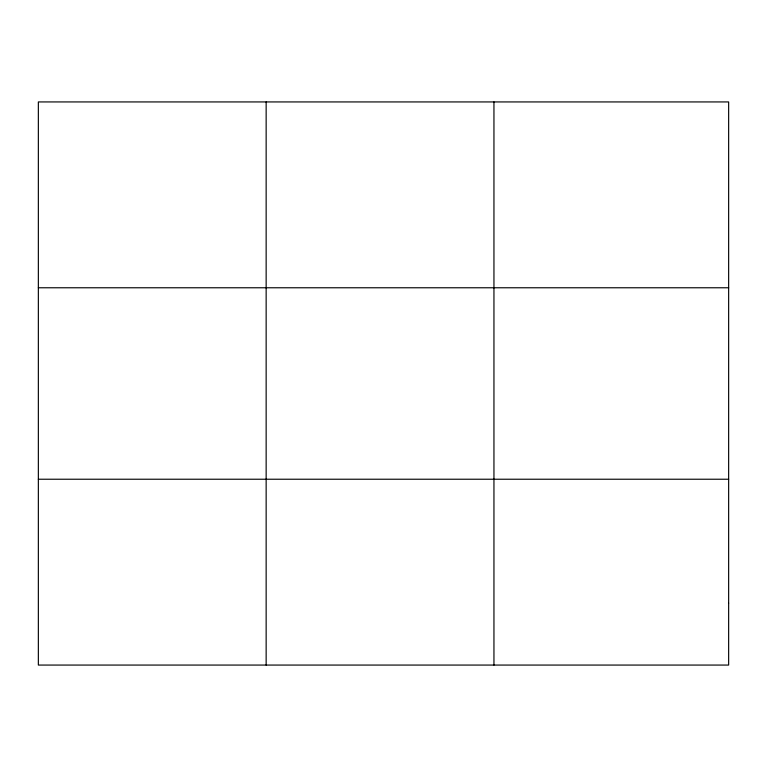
<?xml version="1.0" encoding="UTF-8"?>
<svg xmlns="http://www.w3.org/2000/svg" width="767" height="767" viewBox="0 0 767 767"><rect width="100%" height="100%" fill="white"/><g stroke="black" fill="none" stroke-linecap="round" stroke-linejoin="round"><path stroke-width="1.15" d="M266.149 101.934L266.149 665.066M493.948 101.934L493.948 665.066M38.35 287.769L728.65 287.769M38.35 479.231L728.65 479.231M728.65 603.121L728.65 665.066L38.35 665.066L38.35 101.934L728.65 101.934L728.65 603.121"/></g></svg>
